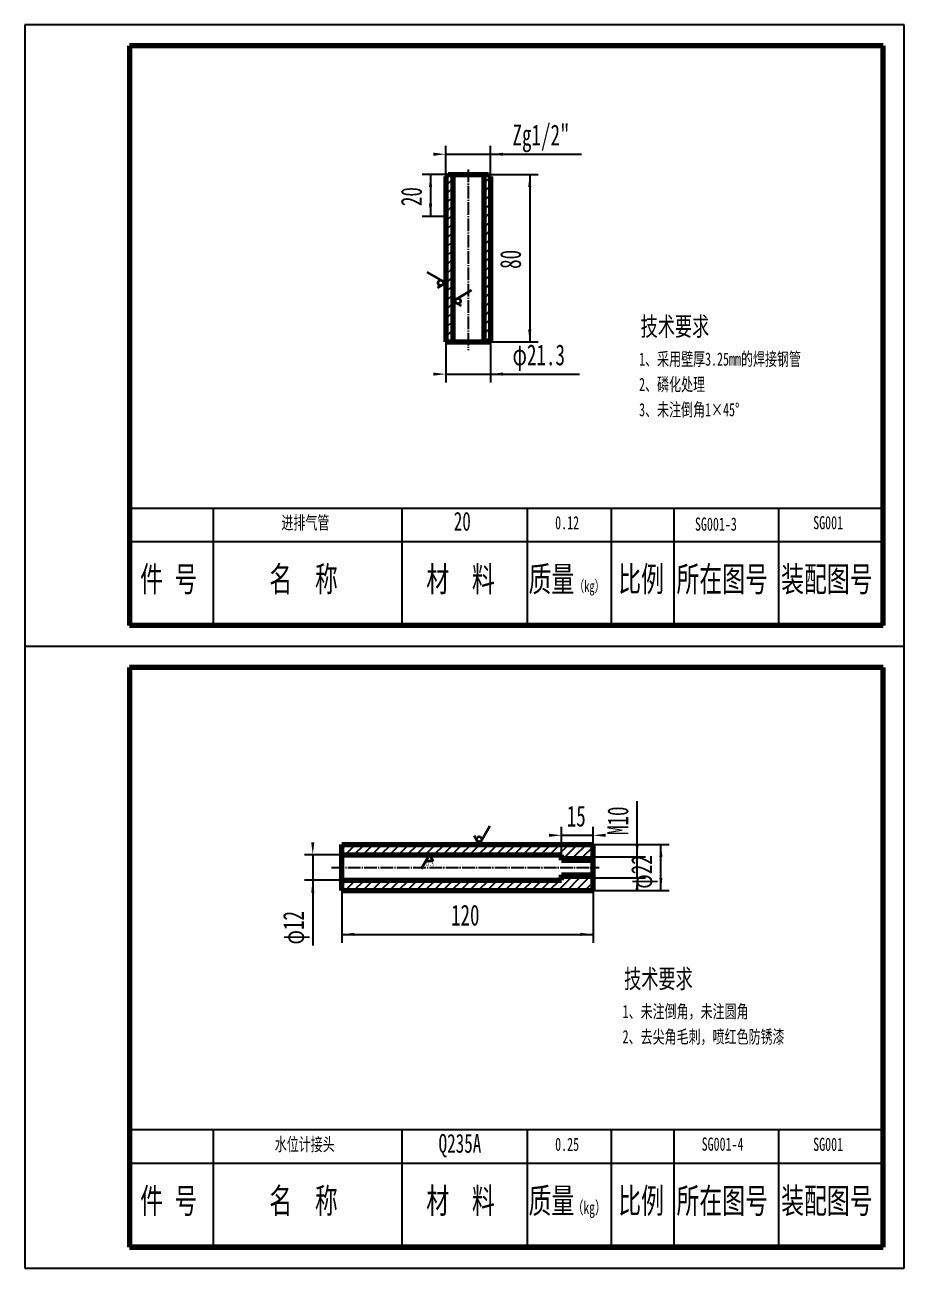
# Model space of a CAD drawing. Header units: millimetres. Extents: x 1710 to 11795, y -473 to 5548.
# Drawn here: x 6497 to 8597, y -471 to 2499 of the extents above; entities that cross this region are included whole.
import ezdxf

# ---------------------------------------------------------------- set-up
doc = ezdxf.new("R2010")
doc.units = ezdxf.units.MM
doc.linetypes.add('EB_DASHDOT', pattern=[39, 30, -3, 3, -3])
for name, color, linetype, lineweight in [('CAXA0', 7, 'Continuous', 70), ('CAXA1', 1, 'EB_DASHDOT', 25), ('CAXA3', 30, 'Continuous', 25), ('CAXA4', 3, 'Continuous', 25), ('CAXA5', 4, 'Continuous', 25)]:
    doc.layers.add(name, color=color, linetype=linetype, lineweight=lineweight)
doc.styles.add('标准', font='', dxfattribs={"width": 0.667})
doc.styles.get('标准').set_extended_font_data('FangSong_GB2312')
doc.dimstyles.new('标准', dxfattribs={"dimtxt": 50, "dimasz": 30, "dimexe": 20, "dimexo": 0, "dimgap": 2.5, "dimtad": 1, "dimdec": 1, "dimdsep": 46, "dimtxsty": '标准', "dimcen": 0, "dimdle": 0.15, "dimclrd": 3, "dimazin": 2, "dimtfac": 1, "dimtdec": 3, "dimtmove": 0, "dimatfit": 1, "dimfxl": 0, "dimtolj": 1, "dimtzin": 0, "dimarcsym": 0})

# ---------------------------------------------------------------- blocks, each defined once
blk = doc.blocks.new('CAXBLOCK55')
at = {"layer": 'CAXA0', "color": 0, "linetype": 'Continuous', "lineweight": 25}
for p, q in [((7254.2, 529.6), (7265.8, 541.2)), ((7262, 516.2), (7287, 541.2)), ((7283.2, 516.2), (7308.2, 541.2)), ((7304.4, 516.2), (7329.4, 541.2)), ((7325.6, 516.2), (7350.6, 541.2)), ((7346.9, 516.2), (7371.9, 541.2)), ((7368.1, 516.2), (7393.1, 541.2)), ((7389.3, 516.2), (7414.3, 541.2)), ((7410.5, 516.2), (7435.5, 541.2)), ((7431.7, 516.2), (7456.7, 541.2)), ((7452.9, 516.2), (7477.9, 541.2)), ((7474.1, 516.2), (7499.1, 541.2)), ((7495.3, 516.2), (7520.3, 541.2)), ((7516.6, 516.2), (7541.6, 541.2)), ((7537.8, 516.2), (7562.8, 541.2)), ((7559, 516.2), (7584, 541.2)), ((7580.2, 516.2), (7605.2, 541.2)), ((7601.4, 516.2), (7626.4, 541.2)), ((7622.6, 516.2), (7647.6, 541.2)), ((7643.8, 516.2), (7668.8, 541.2)), ((7665.1, 516.2), (7690.1, 541.2)), ((7686.3, 516.2), (7711.3, 541.2)), ((7707.5, 516.2), (7732.5, 541.2)), ((7728.7, 516.2), (7753.7, 541.2)), ((7749.9, 516.2), (7774.9, 541.2)), ((7771.1, 516.2), (7796.1, 541.2)), ((7787.3, 511.2), (7817.3, 541.2)), ((7808.5, 511.2), (7838.5, 541.2)), ((7829.8, 511.2), (7854.2, 535.7)), ((7779.8, 503.7), (7787.3, 511.2)), ((7801, 503.7), (7808.5, 511.2)), ((7822.3, 503.7), (7829.8, 511.2)), ((7843.5, 503.7), (7851, 511.2)), ((7851, 511.2), (7854.2, 514.5)), ((7254.2, 444.8), (7265.6, 456.2)), ((7261.9, 431.2), (7286.9, 456.2)), ((7283.1, 431.2), (7308.1, 456.2)), ((7304.3, 431.2), (7329.3, 456.2)), ((7325.5, 431.2), (7350.5, 456.2)), ((7346.7, 431.2), (7371.7, 456.2)), ((7367.9, 431.2), (7392.9, 456.2)), ((7389.1, 431.2), (7414.1, 456.2)), ((7410.3, 431.2), (7435.3, 456.2)), ((7431.6, 431.2), (7456.6, 456.2)), ((7452.8, 431.2), (7477.8, 456.2)), ((7474, 431.2), (7499, 456.2)), ((7495.2, 431.2), (7520.2, 456.2)), ((7516.4, 431.2), (7541.4, 456.2)), ((7537.6, 431.2), (7562.6, 456.2)), ((7558.8, 431.2), (7583.8, 456.2)), ((7580.1, 431.2), (7605.1, 456.2)), ((7601.3, 431.2), (7626.3, 456.2)), ((7622.5, 431.2), (7647.5, 456.2)), ((7643.7, 431.2), (7668.7, 456.2)), ((7664.9, 431.2), (7689.9, 456.2)), ((7686.1, 431.2), (7711.1, 456.2)), ((7707.3, 431.2), (7732.3, 456.2)), ((7728.5, 431.2), (7753.5, 456.2)), ((7749.8, 431.2), (7774.8, 456.2)), ((7771, 431.2), (7801, 461.2)), ((7779.2, 460.7), (7779.8, 461.2)), ((7779.8, 461.2), (7787.3, 468.7)), ((7792.2, 431.2), (7822.2, 461.2)), ((7801, 461.2), (7808.5, 468.7)), ((7813.4, 431.2), (7843.4, 461.2)), ((7822.2, 461.2), (7829.7, 468.7)), ((7834.6, 431.2), (7854.2, 450.8)), ((7843.4, 461.2), (7850.9, 468.7))]:
    blk.add_line(p, q, dxfattribs=at)
blk = doc.blocks.new('*CAXBLOCK5659')
at = {"layer": 'CAXA0', "linetype": 'Continuous', "lineweight": 25}
for points in [[(7959.5, 511.2), (7963.2, 541.2), (7955.7, 541.2)], [(7959.5, 461.2), (7963.2, 431.2), (7955.7, 431.2)]]:
    blk.add_hatch(color=3, dxfattribs=at).paths.add_polyline_path(points, flags=0)
at = {"layer": 'CAXA0', "color": 3, "linetype": 'Continuous', "lineweight": 25}
blk.add_line((7959.5, 461.1), (7959.5, 644.8), dxfattribs=at)
at = {"layer": 'CAXA0', "color": 0, "linetype": 'Continuous', "lineweight": 25}
for p, q in [((7854.2, 511.2), (7979.5, 511.2)), ((7854.2, 461.2), (7979.5, 461.2))]:
    blk.add_line(p, q, dxfattribs=at)
at = {"layer": 'CAXA0', "color": 0, "linetype": 'Continuous', "lineweight": 25, "insert": (7888.5, 563.8), "char_height": 50, "attachment_point": 1, "rotation": 90, "style": '标准'}
blk.add_mtext('\\fFangSong_GB2312|b0|i0|p34;M10', dxfattribs=at)
blk = doc.blocks.new('*CAXBLOCK5760')
at = {"layer": 'CAXA0', "linetype": 'Continuous', "lineweight": 25}
for points in [[(7184.8, 516.2), (7181.1, 546.2), (7188.6, 546.2)], [(7184.8, 456.2), (7181.1, 426.2), (7188.6, 426.2)]]:
    blk.add_hatch(color=3, dxfattribs=at).paths.add_polyline_path(points, flags=0)
at = {"layer": 'CAXA0', "color": 0, "linetype": 'Continuous', "lineweight": 25}
for p, q in [((7254.2, 516.2), (7164.8, 516.2)), ((7254.2, 456.2), (7164.8, 456.2))]:
    blk.add_line(p, q, dxfattribs=at)
at = {"layer": 'CAXA0', "color": 3, "linetype": 'Continuous', "lineweight": 25}
blk.add_line((7184.8, 516.4), (7184.8, 299.7), dxfattribs=at)
at = {"layer": 'CAXA0', "color": 0, "linetype": 'Continuous', "lineweight": 25, "insert": (7113.8, 302.2), "char_height": 50, "attachment_point": 1, "rotation": 90, "style": '标准'}
blk.add_mtext('\\fFangSong_GB2312|b0|i0|p34;φ12', dxfattribs=at)
blk = doc.blocks.new('*CAXBLOCK5861')
at = {"layer": 'CAXA0', "linetype": 'Continuous', "lineweight": 25}
for points in [[(7254.2, 326.3), (7284.2, 322.6), (7284.2, 330.1)], [(7854.2, 326.3), (7824.2, 322.6), (7824.2, 330.1)]]:
    blk.add_hatch(color=3, dxfattribs=at).paths.add_polyline_path(points, flags=0)
at = {"layer": 'CAXA0', "color": 0, "linetype": 'Continuous', "lineweight": 25}
for p, q in [((7254.2, 431.2), (7254.2, 306.3)), ((7854.2, 431.2), (7854.2, 306.3))]:
    blk.add_line(p, q, dxfattribs=at)
at = {"layer": 'CAXA0', "color": 3, "linetype": 'Continuous', "lineweight": 25}
blk.add_line((7254.2, 326.3), (7854.2, 326.3), dxfattribs=at)
at = {"layer": 'CAXA0', "color": 0, "linetype": 'Continuous', "lineweight": 25, "insert": (7515, 397.3), "char_height": 50, "attachment_point": 1, "style": '标准'}
blk.add_mtext('\\fFangSong_GB2312|b0|i0|p34;120', dxfattribs=at)
blk = doc.blocks.new('CAXBLOCK59')
at = {"layer": 'CAXA0', "color": 0, "linetype": 'Continuous', "lineweight": 25}
for p, q in [((7502.8, 2135.9), (7506.1, 2139.1)), ((7506.1, 2139.1), (7508.4, 2141.5)), ((7593.1, 2141.3), (7593.3, 2141.5)), ((7502.8, 2114.7), (7506.1, 2117.9)), ((7506.1, 2117.9), (7519.1, 2130.9)), ((7506.1, 2096.7), (7519.1, 2109.7)), ((7593.1, 2120.1), (7606.1, 2133.1)), ((7593.1, 2098.8), (7606.1, 2111.8)), ((7606.1, 2133.1), (7609.3, 2136.3)), ((7606.1, 2111.8), (7609.3, 2115.1)), ((7502.8, 2093.4), (7506.1, 2096.7)), ((7506.1, 2075.5), (7519.1, 2088.5)), ((7593.1, 2077.6), (7606.1, 2090.6)), ((7606.1, 2090.6), (7609.3, 2093.9)), ((7502.8, 2072.2), (7506.1, 2075.5)), ((7502.8, 2051), (7506.1, 2054.3)), ((7506.1, 2054.3), (7519.1, 2067.3)), ((7593.1, 2056.4), (7606.1, 2069.4)), ((7606.1, 2069.4), (7609.3, 2072.7)), ((7606.1, 2048.2), (7609.3, 2051.5)), ((7502.8, 2029.8), (7519.1, 2046.1)), ((7502.8, 2008.6), (7519.1, 2024.8)), ((7593.1, 2035.2), (7606.1, 2048.2)), ((7593.1, 2014), (7609.3, 2030.2)), ((7502.8, 1987.4), (7519.1, 2003.6)), ((7593.1, 1992.8), (7609.3, 2009)), ((7502.8, 1966.2), (7519.1, 1982.4)), ((7502.8, 1945), (7519.1, 1961.2)), ((7593.1, 1971.6), (7609.3, 1987.8)), ((7593.1, 1950.4), (7609.3, 1966.6)), ((7605.4, 1941.5), (7609.3, 1945.4))]:
    blk.add_line(p, q, dxfattribs=at)
blk = doc.blocks.new('CAXBLOCK60')
at = {"layer": 'CAXA0', "color": 0, "linetype": 'Continuous', "lineweight": 25}
for p, q in [((7502.8, 1923.7), (7519.1, 1940)), ((7593.1, 1929.1), (7605.4, 1941.5)), ((7502.8, 1902.5), (7519.1, 1918.8)), ((7593.1, 1907.9), (7609.3, 1924.2)), ((7593.1, 1886.7), (7609.3, 1903)), ((7502.8, 1881.3), (7519.1, 1897.6)), ((7502.8, 1860.1), (7519.1, 1876.4)), ((7593.1, 1865.5), (7609.3, 1881.8)), ((7502.8, 1838.9), (7519.1, 1855.1)), ((7593.1, 1844.3), (7609.3, 1860.5)), ((7502.8, 1817.7), (7519.1, 1833.9)), ((7502.8, 1796.5), (7519.1, 1812.7)), ((7593.1, 1823.1), (7609.3, 1839.3)), ((7593.1, 1801.9), (7609.3, 1818.1)), ((7502.8, 1775.3), (7519.1, 1791.5)), ((7593.1, 1780.6), (7609.3, 1796.9)), ((7502.8, 1754), (7519.1, 1770.3)), ((7593.1, 1759.4), (7609.3, 1775.7)), ((7596.3, 1741.5), (7609.3, 1754.5)), ((7511.5, 1741.5), (7519.1, 1749.1))]:
    blk.add_line(p, q, dxfattribs=at)
blk = doc.blocks.new('*CAXBLOCK6164')
at = {"layer": 'CAXA0', "linetype": 'Continuous', "lineweight": 25}
for points in [[(7502.8, 1664.7), (7472.8, 1661), (7472.8, 1668.5)], [(7609.3, 1664.7), (7639.3, 1661), (7639.3, 1668.5)]]:
    blk.add_hatch(color=3, dxfattribs=at).paths.add_polyline_path(points, flags=0)
at = {"layer": 'CAXA0', "color": 0, "linetype": 'Continuous', "lineweight": 25}
for p, q in [((7502.8, 1741.5), (7502.8, 1644.7)), ((7609.3, 1741.5), (7609.3, 1644.7))]:
    blk.add_line(p, q, dxfattribs=at)
at = {"layer": 'CAXA0', "color": 3, "linetype": 'Continuous', "lineweight": 25}
blk.add_line((7502.7, 1664.7), (7821.5, 1664.7), dxfattribs=at)
at = {"layer": 'CAXA0', "color": 0, "linetype": 'Continuous', "lineweight": 25, "insert": (7661.9, 1735.7), "char_height": 50, "attachment_point": 1, "style": '标准'}
blk.add_mtext('\\fFangSong_GB2312|b0|i0|p34;φ21.3', dxfattribs=at)
blk = doc.blocks.new('*CAXBLOCK6265')
at = {"layer": 'CAXA0', "linetype": 'Continuous', "lineweight": 25}
for points in [[(7466.2, 2141.5), (7462.4, 2111.5), (7469.9, 2111.5)], [(7466.2, 2041.5), (7462.4, 2071.5), (7469.9, 2071.5)]]:
    blk.add_hatch(color=3, dxfattribs=at).paths.add_polyline_path(points, flags=0)
at = {"layer": 'CAXA0', "color": 0, "linetype": 'Continuous', "lineweight": 25}
for p, q in [((7507.8, 2141.5), (7446.2, 2141.5)), ((7502.8, 2041.5), (7446.2, 2041.5))]:
    blk.add_line(p, q, dxfattribs=at)
at = {"layer": 'CAXA0', "color": 3, "linetype": 'Continuous', "lineweight": 25}
blk.add_line((7466.2, 2141.5), (7466.2, 2041.5), dxfattribs=at)
at = {"layer": 'CAXA0', "color": 0, "linetype": 'Continuous', "lineweight": 25, "insert": (7395.2, 2066.1), "char_height": 50, "attachment_point": 1, "rotation": 90, "style": '标准'}
blk.add_mtext('\\fFangSong_GB2312|b0|i0|p34;20', dxfattribs=at)
blk = doc.blocks.new('*CAXBLOCK6366')
at = {"layer": 'CAXA0', "linetype": 'Continuous', "lineweight": 25}
for points in [[(7703.1, 2141.5), (7699.3, 2111.5), (7706.8, 2111.5)], [(7703.1, 1741.5), (7699.3, 1771.5), (7706.8, 1771.5)]]:
    blk.add_hatch(color=3, dxfattribs=at).paths.add_polyline_path(points, flags=0)
at = {"layer": 'CAXA0', "color": 0, "linetype": 'Continuous', "lineweight": 25}
for p, q in [((7604.3, 2141.5), (7723.1, 2141.5)), ((7609.3, 1741.5), (7723.1, 1741.5))]:
    blk.add_line(p, q, dxfattribs=at)
at = {"layer": 'CAXA0', "color": 3, "linetype": 'Continuous', "lineweight": 25}
blk.add_line((7703.1, 2141.5), (7703.1, 1741.5), dxfattribs=at)
at = {"layer": 'CAXA0', "color": 0, "linetype": 'Continuous', "lineweight": 25, "insert": (7632.1, 1916.1), "char_height": 50, "attachment_point": 1, "rotation": 90, "style": '标准'}
blk.add_mtext('\\fFangSong_GB2312|b0|i0|p34;80', dxfattribs=at)
blk = doc.blocks.new('*CAXBLOCK6467')
at = {"layer": 'CAXA0', "linetype": 'Continuous', "lineweight": 25}
for points in [[(7502.8, 2190), (7472.8, 2186.2), (7472.8, 2193.7)], [(7609.3, 2190), (7639.3, 2186.2), (7639.3, 2193.7)]]:
    blk.add_hatch(color=3, dxfattribs=at).paths.add_polyline_path(points, flags=0)
at = {"layer": 'CAXA0', "color": 0, "linetype": 'Continuous', "lineweight": 25}
for p, q in [((7502.8, 2136.5), (7502.8, 2210)), ((7609.3, 2136.5), (7609.3, 2210))]:
    blk.add_line(p, q, dxfattribs=at)
at = {"layer": 'CAXA0', "color": 3, "linetype": 'Continuous', "lineweight": 25}
blk.add_line((7502.7, 2190), (7826.5, 2190), dxfattribs=at)
at = {"layer": 'CAXA0', "color": 0, "linetype": 'Continuous', "lineweight": 25, "insert": (7661.9, 2261), "char_height": 50, "attachment_point": 1, "style": '标准'}
blk.add_mtext('\\fFangSong_GB2312|b0|i0|p34;Zg1/2"', dxfattribs=at)
blk = doc.blocks.new('*CAXBLOCK6568')
at = {"layer": 'CAXA0', "linetype": 'Continuous', "lineweight": 25}
for points in [[(8016.3, 541.2), (8020.1, 511.2), (8012.6, 511.2)], [(8016.3, 431.2), (8020.1, 461.2), (8012.6, 461.2)]]:
    blk.add_hatch(color=3, dxfattribs=at).paths.add_polyline_path(points, flags=0)
at = {"layer": 'CAXA0', "color": 0, "linetype": 'Continuous', "lineweight": 25}
for p, q in [((7854.2, 541.2), (8036.3, 541.2)), ((7854.2, 431.2), (8036.3, 431.2))]:
    blk.add_line(p, q, dxfattribs=at)
at = {"layer": 'CAXA0', "color": 3, "linetype": 'Continuous', "lineweight": 25}
blk.add_line((8016.3, 431.2), (8016.3, 541.2), dxfattribs=at)
at = {"layer": 'CAXA0', "color": 0, "linetype": 'Continuous', "lineweight": 25, "insert": (7945.3, 435.5), "char_height": 50, "attachment_point": 1, "rotation": 90, "style": '标准'}
blk.add_mtext('\\fFangSong_GB2312|b0|i0|p34;φ22', dxfattribs=at)
blk = doc.blocks.new('*CAXBLOCK6669')
at = {"layer": 'CAXA0', "linetype": 'Continuous', "lineweight": 25}
for points in [[(7779.2, 563), (7749.2, 559.3), (7749.2, 566.8)], [(7854.2, 563), (7884.2, 559.3), (7884.2, 566.8)]]:
    blk.add_hatch(color=3, dxfattribs=at).paths.add_polyline_path(points, flags=0)
at = {"layer": 'CAXA0', "color": 0, "linetype": 'Continuous', "lineweight": 25}
for p, q in [((7779.2, 503.7), (7779.2, 583)), ((7854.2, 503.7), (7854.2, 583))]:
    blk.add_line(p, q, dxfattribs=at)
at = {"layer": 'CAXA0', "color": 3, "linetype": 'Continuous', "lineweight": 25}
blk.add_line((7779.1, 563), (7854.4, 563), dxfattribs=at)
at = {"layer": 'CAXA0', "color": 0, "linetype": 'Continuous', "lineweight": 25, "insert": (7791.4, 634), "char_height": 50, "attachment_point": 1, "style": '标准'}
blk.add_mtext('\\fFangSong_GB2312|b0|i0|p34;15', dxfattribs=at)

msp = doc.modelspace()

# ---------------------------------------------------------------- linework, layer by layer
at = {"layer": 'CAXA0', "linetype": 'Continuous', "lineweight": 70}
for p, q in [((8547.22, 2449.03), (6747.22, 2449.03)), ((6747.22, 2449.03), (6747.22, 1064.03)), ((8547.22, 1064.03), (8547.22, 2449.03)), ((8547.22, 1064.03), (6747.22, 1064.03)), ((8547.22, 1064.03), (6747.22, 1064.03)), ((6747.22, 964.03), (6747.22, -420.97)), ((8547.22, 964.03), (6747.22, 964.03)), ((8547.22, -420.97), (8547.22, 964.03)), ((6747.22, -420.97), (8547.22, -420.97)), ((8547.22, -420.97), (6747.22, -420.97))]:
    msp.add_line(p, q, dxfattribs=at)
at = {"layer": 'CAXA0'}
for p, q in [((7507.82, 2141.46), (7502.82, 2136.46)), ((7507.82, 2141.46), (7604.32, 2141.46)), ((7519.07, 2141.46), (7519.07, 1741.46)), ((7593.07, 2141.46), (7593.07, 1741.46)), ((7609.32, 2136.46), (7604.32, 2141.46)), ((7502.82, 2136.46), (7502.82, 1741.46)), ((7609.32, 2136.46), (7609.32, 1741.46)), ((7502.82, 1741.46), (7609.32, 1741.46)), ((7254.23, 431.2), (7254.23, 541.2)), ((7254.23, 541.2), (7264.23, 541.2)), ((7264.23, 541.2), (7854.23, 541.2)), ((7854.23, 431.2), (7854.23, 541.2)), ((7254.23, 516.2), (7286.61, 516.2)), ((7286.61, 516.2), (7779.23, 516.2)), ((7779.23, 503.7), (7779.23, 516.2)), ((7779.23, 503.7), (7854.23, 503.7)), ((7254.23, 456.2), (7334.49, 456.2)), ((7334.49, 456.2), (7779.23, 456.2)), ((7779.23, 468.7), (7854.23, 468.7)), ((7779.23, 456.2), (7779.23, 468.7)), ((7254.23, 431.2), (7352.46, 431.2)), ((7352.46, 431.2), (7854.23, 431.2))]:
    msp.add_line(p, q, dxfattribs=at)
at = {"layer": 'CAXA1', "color": 1, "linetype": 'EB_DASHDOT', "lineweight": 25}
msp.add_line((7556.07, 2153.28), (7556.07, 1721.64), dxfattribs=at)
at = {"layer": 'CAXA1', "linetype": 'EB_DASHDOT', "lineweight": 25}
msp.add_line((7229.66, 486.2), (7869.23, 486.2), dxfattribs=at)
at = {"layer": 'CAXA3', "linetype": 'Continuous', "lineweight": 25}
for p, q in [((8597.22, 2499.03), (6497.22, 2499.03)), ((6497.22, 2499.03), (6497.22, -470.97)), ((8597.22, -470.97), (8597.22, 2499.03)), ((8547.22, 1344.03), (6747.22, 1344.03)), ((6747.22, 1344.03), (6747.22, 1064.03)), ((6947.22, 1344.03), (6947.22, 1064.03)), ((7397.22, 1344.03), (7397.22, 1064.03)), ((7697.22, 1344.03), (7697.22, 1064.03)), ((7897.22, 1344.03), (7897.22, 1064.03)), ((8047.22, 1344.03), (8047.22, 1064.03)), ((8297.22, 1344.03), (8297.22, 1064.03)), ((8547.22, 1064.03), (8547.22, 1344.03)), ((8547.22, 1264.03), (6747.22, 1264.03)), ((6747.22, 1064.03), (8547.22, 1064.03)), ((8597.22, 1014.03), (6497.22, 1014.03)), ((8547.22, -140.97), (6747.22, -140.97)), ((6747.22, -140.97), (6747.22, -420.97)), ((6947.22, -140.97), (6947.22, -420.97)), ((7397.22, -140.97), (7397.22, -420.97)), ((7697.22, -140.97), (7697.22, -420.97)), ((7897.22, -140.97), (7897.22, -420.97)), ((8047.22, -140.97), (8047.22, -420.97)), ((8297.22, -140.97), (8297.22, -420.97)), ((8547.22, -420.97), (8547.22, -140.97)), ((8547.22, -220.97), (6747.22, -220.97)), ((6747.22, -420.97), (8547.22, -420.97)), ((6497.22, -470.97), (8597.22, -470.97))]:
    msp.add_line(p, q, dxfattribs=at)
at = {"layer": 'CAXA3'}
for p, q in [((7506.07, 2139.71), (7506.07, 2041.46)), ((7606.07, 2139.71), (7606.07, 2041.46)), ((7502.82, 2041.46), (7506.07, 2041.46)), ((7606.07, 2041.46), (7609.32, 2041.46)), ((7779.23, 511.2), (7854.23, 511.2)), ((7779.23, 461.2), (7854.23, 461.2))]:
    msp.add_line(p, q, dxfattribs=at)
at = {"layer": 'CAXA4', "color": 3, "linetype": 'Continuous', "lineweight": 35}
for p, q in [((7502.82, 1882.63), (7458.3, 1908.33)), ((7502.82, 1882.63), (7482.58, 1870.95)), ((7519.07, 1839.25), (7563.58, 1864.95)), ((7519.07, 1839.25), (7539.3, 1827.57)), ((7582.08, 541.2), (7607.78, 585.72)), ((7582.08, 541.2), (7570.4, 561.44)), ((7463.31, 516.2), (7444.04, 482.83)), ((7463.31, 516.2), (7472.07, 501.03)), ((7472.07, 501.03), (7454.55, 501.03))]:
    msp.add_line(p, q, dxfattribs=at)
for centre in [(7490.29, 1882.63), (7531.59, 1839.25), (7582.08, 553.72)]:
    msp.add_circle(centre, 6.26, dxfattribs=at)

# ---------------------------------------------------------------- block references
at = {"layer": 'CAXA5'}
for name in ['CAXBLOCK59', 'CAXBLOCK60', 'CAXBLOCK55']:
    msp.add_blockref(name, (0, 0), dxfattribs=at)

# ---------------------------------------------------------------- texts
at = {"layer": 'CAXA4', "linetype": 'Continuous', "lineweight": 25, "attachment_point": 1, "style": '标准'}
for s, insert, char_height in [('\\fFangSong_GB2312|b0|i0|p34;技术要求', (7967.91, 1801.2), 45), ('\\fFangSong_GB2312|b0|i0|p34;1、采用壁厚3.25mm的焊接钢管', (7964.22, 1716.4), 31.5), ('\\fFangSong_GB2312|b0|i0|p34;2、磷化处理', (7964.22, 1655.98), 31.5), ('\\fFangSong_GB2312|b0|i0|p34;3、未注倒角1×45{%%D}', (7964.22, 1595.56), 31.5), ('\\fFangSong_GB2312|b0|i0|p34;进排气管', (7109.93, 1325.6), 31.5), ('\\fFangSong_GB2312|b0|i0|p34;20', (7521.48, 1335.74), 45), ('\\fFangSong_GB2312|b0|i0|p34;0.12', (7763.71, 1325.6), 31.5), ('\\fFangSong_GB2312|b0|i0|p34;SG001-3', (8097.61, 1322.17), 31.5), ('\\fFangSong_GB2312|b0|i0|p34;SG001', (8379.94, 1325.6), 31.5), ('\\fFangSong_GB2312|b0|i0|p34;件 号', (6772.68, 1205.13), 60), ('\\fFangSong_GB2312|b0|i0|p34;名  称', (7080.98, 1205.13), 60), ('\\fFangSong_GB2312|b0|i0|p34;材  料', (7455.98, 1205.13), 60), ('\\fFangSong_GB2312|b0|i0|p34;质量', (7700.22, 1205.13), 60), ('\\fFangSong_GB2312|b0|i0|p34;比例', (7914.39, 1205.13), 60), ('\\fFangSong_GB2312|b0|i0|p34;所在图号', (8053.56, 1205.13), 60), ('\\fFangSong_GB2312|b0|i0|p34;装配图号', (8303.56, 1205.13), 60), ('\\fFangSong_GB2312|b0|i0|p34;（kg）', (7808.78, 1171.6), 27), ('\\fFangSong_GB2312|b0|i0|p34;12.5', (7453.67, 499.52), 9.2204), ('\\fFangSong_GB2312|b0|i0|p34;技术要求', (7928.51, 242.82), 45), ('\\fFangSong_GB2312|b0|i0|p34;1、未注倒角，未注圆角', (7924.82, 158.01), 31.5), ('\\fFangSong_GB2312|b0|i0|p34;2、去尖角毛刺，喷红色防锈漆', (7924.82, 97.6), 31.5), ('\\fFangSong_GB2312|b0|i0|p34;水位计接头', (7093.96, -159.4), 31.5), ('\\fFangSong_GB2312|b0|i0|p34;Q235A', (7485.3, -150.34), 45), ('\\fFangSong_GB2312|b0|i0|p34;0.25', (7763.71, -159.4), 31.5), ('\\fFangSong_GB2312|b0|i0|p34;SG001-4', (8113.55, -158.92), 31.5), ('\\fFangSong_GB2312|b0|i0|p34;SG001', (8379.94, -159.4), 31.5), ('\\fFangSong_GB2312|b0|i0|p34;件 号', (6772.68, -279.87), 60), ('\\fFangSong_GB2312|b0|i0|p34;名  称', (7080.98, -279.87), 60), ('\\fFangSong_GB2312|b0|i0|p34;材  料', (7455.98, -279.87), 60), ('\\fFangSong_GB2312|b0|i0|p34;质量', (7700.22, -279.87), 60), ('\\fFangSong_GB2312|b0|i0|p34;比例', (7914.39, -279.87), 60), ('\\fFangSong_GB2312|b0|i0|p34;所在图号', (8053.56, -279.87), 60), ('\\fFangSong_GB2312|b0|i0|p34;装配图号', (8303.56, -279.87), 60), ('\\fFangSong_GB2312|b0|i0|p34;（kg）', (7804.22, -311.35), 30)]:
    msp.add_mtext(s, dxfattribs=dict(at, insert=insert, char_height=char_height))

# ---------------------------------------------------------------- dimensions: what is measured, and where the dimension line sits
at = {"layer": 'CAXA4'}
for base, p1, p2, text, picture, middle in [((7742.95, 2189.96), (7502.82, 2136.46), (7609.32, 2136.46), '\\fFangSong_GB2312;Zg1/2"', '*CAXBLOCK6467', (7742.95, 2226.71)), ((7740.45, 1664.7), (7502.82, 1741.46), (7609.32, 1741.46), '\\fFangSong_GB2312;φ21.3', '*CAXBLOCK6164', (7740.45, 1701.45)), ((7816.73, 563.02), (7779.23, 503.7), (7854.23, 503.7), '\\fFangSong_GB2312;15', '*CAXBLOCK6669', (7816.73, 599.77)), ((7554.23, 326.33), (7254.23, 431.2), (7854.23, 431.2), '\\fFangSong_GB2312;120', '*CAXBLOCK5861', (7554.23, 363.08))]:
    dim = msp.add_linear_dim(base=base, p1=p1, p2=p2, text=text, dimstyle='标准', dxfattribs=at)
    dim.commit()
    dim.dimension.update_dxf_attribs({"geometry": picture, "text_midpoint": middle})
for base, p1, p2, angle, text, picture, middle in [((7466.16, 2091.46), (7507.82, 2141.46), (7502.82, 2041.46), 90, '\\fFangSong_GB2312;20', '*CAXBLOCK6265', (7429.41, 2091.46)), ((7703.09, 1941.46), (7604.32, 2141.46), (7609.32, 1741.46), 90, '\\fFangSong_GB2312;80', '*CAXBLOCK6366', (7666.34, 1941.46)), ((7959.45, 603.07), (7854.23, 461.2), (7854.23, 511.2), 90, '\\fFangSong_GB2312;M10', '*CAXBLOCK5659', (7922.7, 603.07)), ((7184.81, 352.91), (7254.23, 516.2), (7254.23, 456.2), 270, '\\fFangSong_GB2312;φ12', '*CAXBLOCK5760', (7148.06, 352.91)), ((8016.32, 486.2), (7854.23, 431.2), (7854.23, 541.2), 90, '\\fFangSong_GB2312;φ22', '*CAXBLOCK6568', (7979.57, 486.2))]:
    dim = msp.add_linear_dim(base=base, p1=p1, p2=p2, angle=angle, text=text, dimstyle='标准', dxfattribs=at)
    dim.commit()
    dim.dimension.update_dxf_attribs({"geometry": picture, "text_midpoint": middle})

doc.saveas('drawing.dxf')
